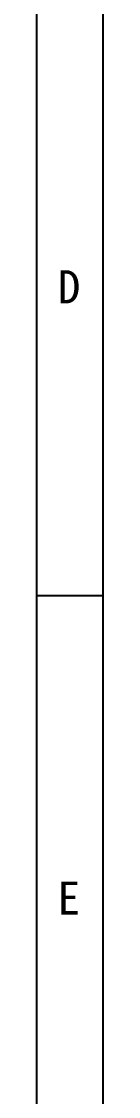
# Model space of a CAD drawing. Extents: x 5 to 415, y 5 to 292.
# Drawn here: x 410 to 415, y 64.7 to 145.6 of the extents above; entities that cross this region are included whole.
import ezdxf

# ---------------------------------------------------------------- set-up
doc = ezdxf.new("R2010")
doc.units = 0
doc.layers.add('DRW0001_DXF_FORMAT', color=7, linetype='CONTINUOUS')
doc.styles.get("Standard").update_dxf_attribs({"font": 'simfang.ttf'})

msp = doc.modelspace()

# ---------------------------------------------------------------- linework, layer by layer
at = {"layer": 'DRW0001_DXF_FORMAT', "color": 2, "linetype": 'Continuous'}
msp.add_line((415, 5), (415, 292), dxfattribs=at)
at = {"layer": 'DRW0001_DXF_FORMAT', "color": 7, "linetype": 'Continuous'}
for p, q in [((410, 10), (410, 287)), ((410, 102.4), (415, 102.4))]:
    msp.add_line(p, q, dxfattribs=at)

# ---------------------------------------------------------------- texts
at = {"layer": 'DRW0001_DXF_FORMAT', "color": 2, "linetype": 'Continuous', "char_height": 2.5, "width": 1.83594, "attachment_point": 1}
for s, insert in [('D', (411.581, 126.9)), ('E', (411.564, 80.866))]:
    msp.add_mtext(s, dxfattribs=dict(at, insert=insert))

doc.saveas('drawing.dxf')
